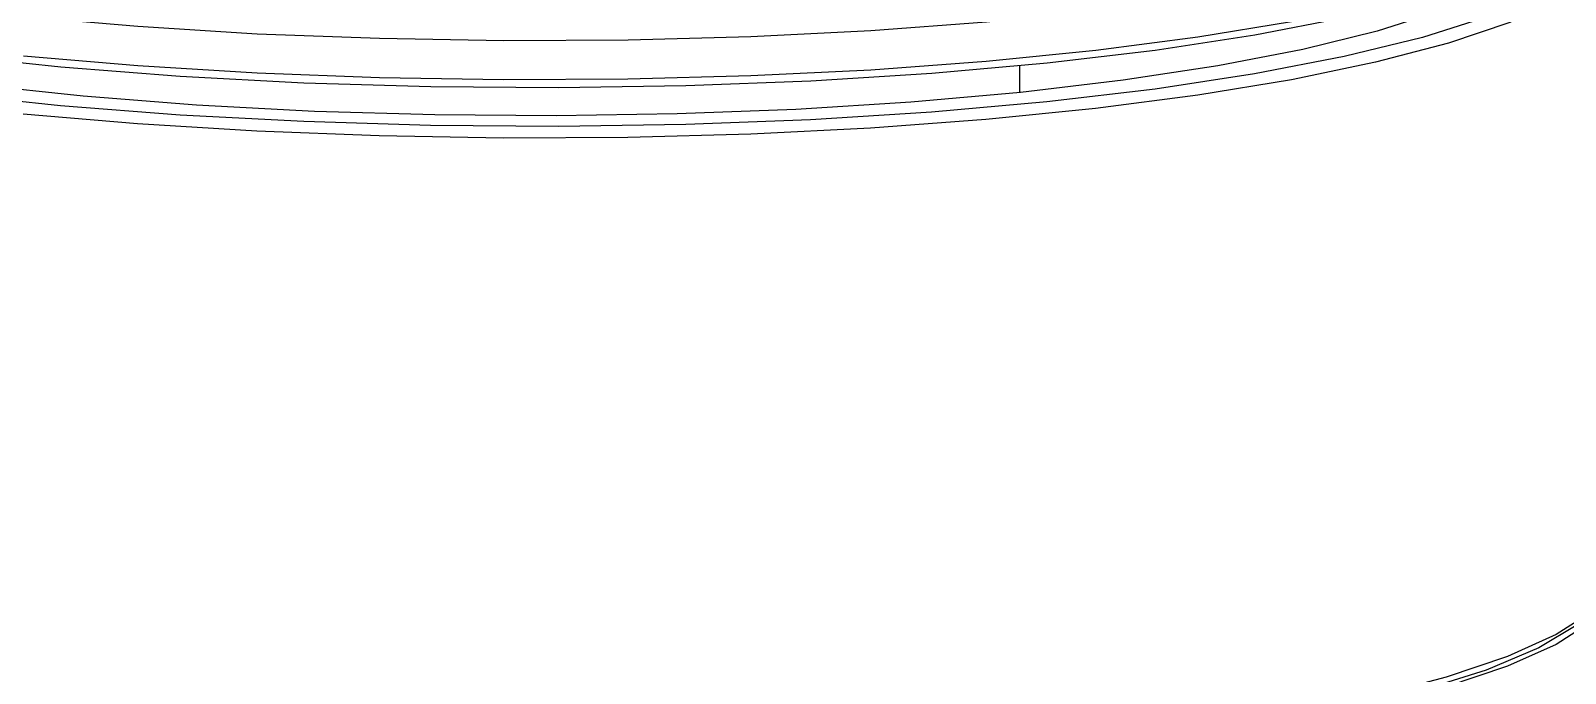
# Model space of a CAD drawing. Header units: millimetres. Extents: x 0 to 1189, y 0 to 841.
# Drawn here: x 427.6 to 543.7, y 553.2 to 601.8 of the extents above; entities that cross this region are included whole.
import ezdxf

# ---------------------------------------------------------------- set-up
doc = ezdxf.new("R2010")
doc.units = ezdxf.units.MM

msp = doc.modelspace()

# ---------------------------------------------------------------- linework, layer by layer
at = {"color": 7, "linetype": 'Continuous', "lineweight": 25}
msp.add_line((502.45, 597.09), (502.45, 599.13), dxfattribs=at)
at = {"color": 7, "linetype": 'Continuous', "lineweight": 25, "flags": 128}
for points in [[(547.5, 619.11), (547.84, 618.56), (548.27, 616.74), (547.64, 614.93), (545.96, 613.15), (543.26, 611.42), (539.56, 609.76), (534.92, 608.19), (529.39, 606.74), (523.03, 605.42), (515.94, 604.25), (508.2, 603.24), (499.91, 602.41), (491.17, 601.77), (482.09, 601.31), (472.79, 601.06), (463.38, 601.01), (453.98, 601.17), (444.71, 601.52), (435.69, 602.08), (427.02, 602.82)], [(427.01, 599.88), (435.68, 599.14), (444.7, 598.58), (453.97, 598.22), (463.37, 598.07), (472.78, 598.12), (482.08, 598.37), (491.16, 598.82), (499.9, 599.47), (508.19, 600.3), (515.93, 601.31), (523.02, 602.48), (529.37, 603.8), (534.91, 605.25), (539.55, 606.82), (543.25, 608.47), (545.95, 610.21), (547.63, 611.99), (548.25, 613.8), (548.26, 613.96)], [(547.27, 611.49), (547.48, 609.99), (546.73, 608.13), (544.87, 606.3), (541.92, 604.54), (537.92, 602.85), (532.92, 601.27), (527, 599.81), (520.22, 598.5), (512.69, 597.36), (504.5, 596.39), (495.77, 595.61), (486.61, 595.04), (477.15, 594.68), (467.51, 594.53), (457.83, 594.6), (448.24, 594.89), (438.87, 595.39), (429.83, 596.09), (421.26, 596.99)], [(547.47, 611.76), (547.81, 611.2), (548.24, 609.38), (547.61, 607.57), (545.93, 605.79), (543.23, 604.06), (539.53, 602.4), (534.89, 600.84), (529.36, 599.38), (523.01, 598.06), (515.92, 596.89), (508.18, 595.89), (499.88, 595.05), (491.14, 594.41), (482.07, 593.95), (472.76, 593.7), (463.35, 593.65), (453.95, 593.81), (444.68, 594.17), (435.66, 594.72), (427, 595.46)], [(393.11, 605.45), (393.85, 605.22), (399.48, 603.68), (405.99, 602.27), (413.29, 601.02), (421.28, 599.94), (429.84, 599.04), (438.88, 598.33), (448.25, 597.83), (457.85, 597.54), (467.52, 597.47), (477.16, 597.62), (486.62, 597.98), (495.78, 598.56), (504.51, 599.33), (512.7, 600.3), (520.23, 601.45), (527.01, 602.76), (532.93, 604.21), (537.93, 605.79), (541.93, 607.48), (544.88, 609.25), (545.87, 610.07)], [(541.99, 607.51), (540.85, 606.52), (538.05, 604.84), (534.24, 603.24), (529.49, 601.73), (523.86, 600.35), (517.43, 599.11), (510.27, 598.02), (502.49, 597.1), (494.19, 596.36), (485.49, 595.82), (476.5, 595.47), (467.35, 595.33), (458.15, 595.4), (449.04, 595.67), (440.13, 596.15), (431.55, 596.82), (423.41, 597.67), (415.82, 598.7), (408.89, 599.89), (402.71, 601.23), (397.35, 602.69), (393.11, 604.18)], [(548.03, 561.26), (548.06, 560.67), (547.43, 558.86), (545.75, 557.07), (543.05, 555.34), (539.35, 553.68), (534.71, 552.12), (529.17, 550.67), (522.82, 549.35), (515.73, 548.18), (507.99, 547.17), (499.7, 546.34), (490.96, 545.69), (481.88, 545.24), (472.58, 544.99), (463.17, 544.94), (453.77, 545.09), (444.5, 545.45), (435.48, 546), (426.81, 546.75)], [(548.06, 561.56), (548.06, 561.4), (547.43, 559.59), (545.75, 557.81), (543.05, 556.08), (539.35, 554.42), (534.71, 552.85), (529.18, 551.4), (522.83, 550.08), (515.74, 548.91), (508, 547.9), (499.7, 547.07), (490.96, 546.43), (481.89, 545.97), (472.58, 545.72), (463.17, 545.67), (453.77, 545.83), (444.5, 546.19), (435.48, 546.74), (426.82, 547.48)], [(545.67, 557.68), (544.69, 556.85), (541.74, 555.08), (537.74, 553.4), (532.74, 551.82), (526.81, 550.36), (520.03, 549.05), (512.5, 547.9), (504.31, 546.94), (495.58, 546.16), (486.42, 545.59), (476.96, 545.23), (467.33, 545.08), (457.65, 545.15), (448.06, 545.44), (438.68, 545.93), (429.65, 546.64), (421.08, 547.54)]]:
    msp.add_lwpolyline(points, dxfattribs=at)

doc.saveas('drawing.dxf')
